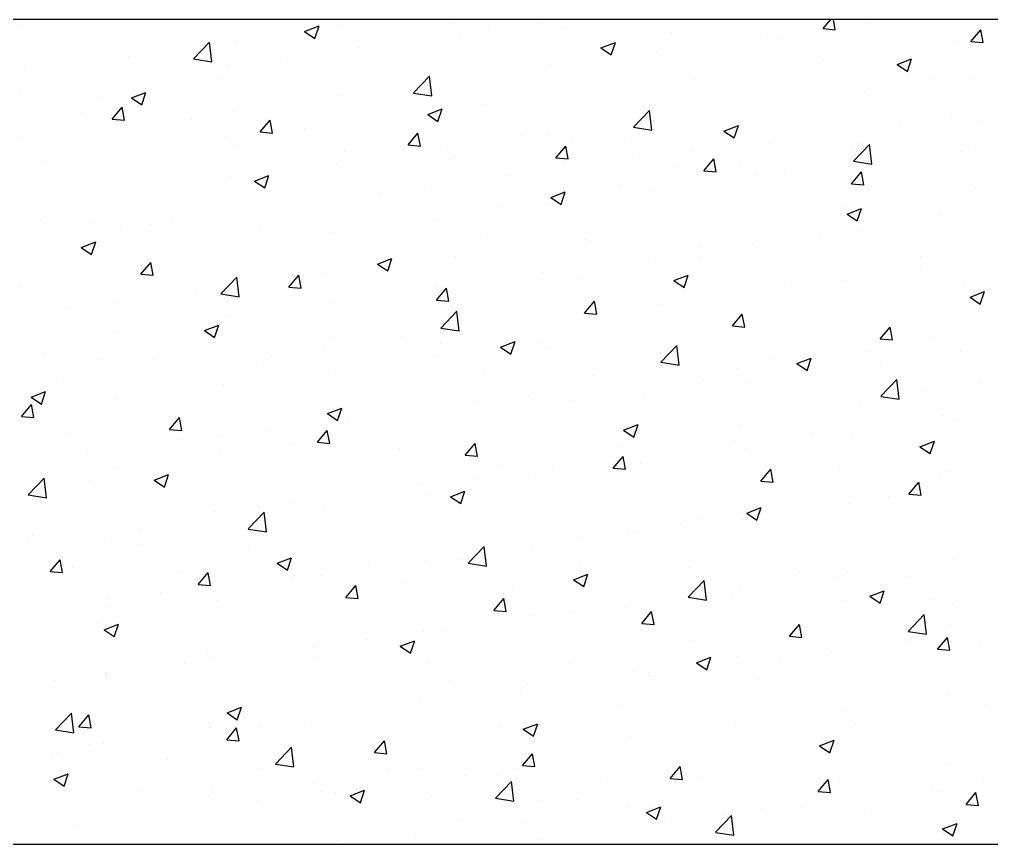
# Model space of a CAD drawing. Header units: millimetres. Extents: x 331487 to 517269, y 198509 to 399936.
# Drawn here: x 442428.6 to 442900.1, y 339696 to 340096 of the extents above; entities that cross this region are included whole.
import ezdxf

# ---------------------------------------------------------------- set-up
doc = ezdxf.new("R2010")
doc.units = ezdxf.units.MM
doc.header["$MEASUREMENT"] = 0
doc.layers.add('COLUMN', color=6, linetype='Continuous')

msp = doc.modelspace()

# ---------------------------------------------------------------- linework, layer by layer
at = {"layer": 'COLUMN'}
for p, q in [((448979.83, 340095.96), (420204.35, 340095.96)), ((448984.26, 339695.96), (420604.35, 339695.96))]:
    msp.add_line(p, q, dxfattribs=at)
at = {"layer": 'COLUMN', "color": 2, "linetype": 'Continuous'}
for p, q in [((442428.9, 340092.57), (442428.9, 340092.57)), ((442566.93, 340090.15), (442573.94, 340092.84)), ((442571.9, 340086.79), (442573.93, 340092.84)), ((442584.81, 340092.61), (442584.81, 340092.61)), ((442638.09, 340094.16), (442638.09, 340094.16)), ((442681.14, 340094.15), (442681.14, 340094.15)), ((442691.47, 340091.9), (442691.47, 340091.9)), ((442818.39, 340091.52), (442822.11, 340095.96)), ((442818.39, 340091.52), (442824.36, 340091)), ((442824.36, 340091), (442823.45, 340095.96)), ((442839.83, 340094.16), (442839.83, 340094.16)), ((442566.93, 340090.15), (442571.91, 340086.8)), ((442642.04, 340087.61), (442642.04, 340087.61)), ((442656.11, 340090.85), (442656.11, 340090.85)), ((442744.86, 340089.65), (442744.86, 340089.65)), ((442798.24, 340087.39), (442798.24, 340087.39)), ((442890.11, 340085.25), (442894.93, 340090.99)), ((442896.09, 340084.72), (442894.93, 340090.99)), ((442513.02, 340076.89), (442520.81, 340085)), ((442521.88, 340075.47), (442520.77, 340084.97)), ((442533.46, 340085.57), (442533.46, 340085.57)), ((442592.96, 340082.54), (442592.96, 340082.54)), ((442710.65, 340082.14), (442717.65, 340084.83)), ((442710.65, 340082.14), (442715.62, 340078.79)), ((442715.62, 340078.79), (442717.65, 340084.83)), ((442787.9, 340086.67), (442787.9, 340086.67)), ((442851.62, 340085.14), (442851.62, 340085.14)), ((442881.93, 340084.6), (442881.93, 340084.6)), ((442890.11, 340085.25), (442896.09, 340084.73)), ((442481.53, 340078.07), (442481.53, 340078.07)), ((442555.08, 340077.55), (442555.08, 340077.55)), ((442583.73, 340077.6), (442583.73, 340077.6)), ((442737.38, 340080.26), (442737.38, 340080.26)), ((442512.98, 340076.85), (442521.88, 340075.47)), ((442530.05, 340074.25), (442530.05, 340074.25)), ((442686.04, 340073.22), (442686.04, 340073.22)), ((442818.77, 340076.29), (442818.77, 340076.29)), ((442854.36, 340074.13), (442861.36, 340076.82)), ((442854.36, 340074.13), (442859.33, 340070.78)), ((442859.33, 340070.78), (442861.36, 340076.82)), ((442431.01, 340071.67), (442431.01, 340071.67)), ((442619.74, 340060.33), (442627.53, 340068.45)), ((442628.6, 340058.92), (442627.5, 340068.41)), ((442755.87, 340068.01), (442755.87, 340068.01)), ((442780.9, 340071.3), (442780.9, 340071.3)), ((442871.19, 340067.99), (442871.19, 340067.99)), ((442466.89, 340065.94), (442466.89, 340065.94)), ((442525.41, 340067.59), (442525.41, 340067.59)), ((442634.1, 340065.72), (442634.1, 340065.72)), ((442889.96, 340067.91), (442889.96, 340067.91)), ((442429.02, 340060.95), (442429.02, 340060.95)), ((442482.91, 340057.9), (442489.91, 340060.59)), ((442487.88, 340054.54), (442489.91, 340060.58)), ((442583.59, 340059.32), (442583.59, 340059.32)), ((442619.71, 340060.29), (442628.6, 340058.92)), ((442692.71, 340059.69), (442692.71, 340059.69)), ((442838.62, 340060.87), (442838.62, 340060.87)), ((442467.09, 340057.58), (442467.09, 340057.58)), ((442482.91, 340057.9), (442487.89, 340054.54)), ((442654.84, 340054.71), (442654.84, 340054.71)), ((442812.87, 340057.98), (442812.87, 340057.98)), ((442458.47, 340049.83), (442458.47, 340049.83)), ((442473.63, 340047.68), (442478.45, 340053.43)), ((442479.61, 340047.15), (442478.45, 340053.42)), ((442532.25, 340052.28), (442532.25, 340052.28)), ((442626.62, 340049.89), (442633.63, 340052.58)), ((442626.62, 340049.89), (442631.6, 340046.53)), ((442629.8, 340051.41), (442629.8, 340051.41)), ((442631.6, 340046.53), (442633.62, 340052.58)), ((442726.47, 340043.78), (442734.26, 340051.9)), ((442735.33, 340042.36), (442734.22, 340051.86)), ((442786.68, 340053.38), (442786.68, 340053.38)), ((442473.63, 340047.68), (442479.61, 340047.16)), ((442480.31, 340044.78), (442480.31, 340044.78)), ((442511.85, 340047.57), (442511.85, 340047.57)), ((442545.36, 340041.41), (442550.18, 340047.15)), ((442551.33, 340040.88), (442550.18, 340047.14)), ((442565.24, 340045.32), (442565.24, 340045.32)), ((442736.17, 340046.97), (442736.17, 340046.97)), ((442754.55, 340047.97), (442754.55, 340047.97)), ((442770.34, 340041.88), (442777.34, 340044.57)), ((442775.31, 340038.52), (442777.34, 340044.57)), ((442855.62, 340045.16), (442855.62, 340045.16)), ((442880.66, 340048.46), (442880.66, 340048.46)), ((442895.15, 340046.03), (442895.15, 340046.03)), ((442545.36, 340041.41), (442551.34, 340040.88)), ((442566.65, 340043.1), (442566.65, 340043.1)), ((442617.08, 340035.13), (442621.9, 340040.88)), ((442618.62, 340043.06), (442618.62, 340043.06)), ((442623.06, 340034.6), (442621.9, 340040.87)), ((442672, 340040.81), (442672, 340040.81)), ((442684.82, 340039.93), (442684.82, 340039.93)), ((442726.43, 340043.74), (442735.33, 340042.36)), ((442770.34, 340041.88), (442775.31, 340038.53)), ((442429.8, 340038.38), (442429.8, 340038.38)), ((442479.56, 340036.39), (442479.56, 340036.39)), ((442528.78, 340038.11), (442528.78, 340038.11)), ((442617.08, 340035.13), (442623.06, 340034.61)), ((442696.23, 340037.95), (442696.23, 340037.95)), ((442725.38, 340038.55), (442725.38, 340038.55)), ((442778.76, 340036.29), (442778.76, 340036.29)), ((442792.47, 340036.85), (442792.47, 340036.85)), ((442833.19, 340027.23), (442840.98, 340035.35)), ((442836.83, 340036.02), (442836.83, 340036.02)), ((442842.05, 340025.81), (442840.94, 340035.31)), ((442503.74, 340034.81), (442503.74, 340034.81)), ((442532.94, 340034.14), (442532.94, 340034.14)), ((442586.32, 340031.88), (442586.32, 340031.88)), ((442632.89, 340032.44), (442632.89, 340032.44)), ((442688.81, 340028.85), (442693.63, 340034.6)), ((442694.79, 340028.33), (442693.63, 340034.59)), ((442754.59, 340031.86), (442754.59, 340031.86)), ((442832.15, 340034.04), (442832.15, 340034.04)), ((442885.53, 340031.78), (442885.53, 340031.78)), ((442888.75, 340034.63), (442888.75, 340034.63)), ((442440.59, 340026.5), (442440.59, 340026.5)), ((442582.38, 340026.03), (442582.38, 340026.03)), ((442637.92, 340027.94), (442637.92, 340027.94)), ((442639.7, 340029.63), (442639.7, 340029.63)), ((442688.81, 340028.86), (442694.79, 340028.33)), ((442693.08, 340027.37), (442693.08, 340027.37)), ((442729.56, 340028.57), (442729.56, 340028.57)), ((442760.54, 340022.58), (442765.36, 340028.33)), ((442766.51, 340022.05), (442765.35, 340028.32)), ((442778.51, 340026.01), (442778.51, 340026.01)), ((442833.16, 340027.19), (442842.05, 340025.81)), ((442837.4, 340027.58), (442837.4, 340027.58)), ((442746.47, 340025.12), (442746.47, 340025.12)), ((442760.54, 340022.58), (442766.51, 340022.06)), ((442799.85, 340022.86), (442799.85, 340022.86)), ((442832.26, 340016.3), (442837.08, 340022.05)), ((442838.24, 340015.78), (442837.08, 340022.04)), ((442531.03, 340018.99), (442531.03, 340018.99)), ((442542.6, 340017.64), (442549.6, 340020.32)), ((442542.6, 340017.64), (442547.58, 340014.28)), ((442547.57, 340014.28), (442549.6, 340020.32)), ((442579.6, 340017.93), (442579.6, 340017.93)), ((442666.4, 340020.25), (442666.4, 340020.25)), ((442785.46, 340020.09), (442785.46, 340020.09)), ((442832.26, 340016.3), (442838.24, 340015.78)), ((442853.23, 340020.61), (442853.23, 340020.61)), ((442479.09, 340011.49), (442479.09, 340011.49)), ((442603.5, 340011.97), (442603.5, 340011.97)), ((442628.53, 340015.26), (442628.53, 340015.26)), ((442686.32, 340009.63), (442693.32, 340012.32)), ((442691.29, 340006.27), (442693.31, 340012.31)), ((442720.2, 340016), (442720.2, 340016)), ((442734.95, 340013.68), (442734.95, 340013.68)), ((442892.22, 340014), (442892.22, 340014)), ((442521.28, 340007.92), (442521.28, 340007.92)), ((442683.61, 340006.64), (442683.61, 340006.64)), ((442686.32, 340009.63), (442691.29, 340006.27)), ((442854.35, 340009.02), (442854.35, 340009.02)), ((442428.58, 340005.09), (442428.58, 340005.09)), ((442540.34, 340003.65), (442540.34, 340003.65)), ((442661.88, 340005.99), (442661.88, 340005.99)), ((442829.31, 340005.72), (442829.31, 340005.72)), ((442830.03, 340001.62), (442837.03, 340004.31)), ((442835, 339998.26), (442837.03, 340004.31)), ((442438.58, 339999), (442438.58, 339999)), ((442462.96, 339997.91), (442462.96, 339997.91)), ((442502.47, 339998.67), (442502.47, 339998.67)), ((442631.67, 339999.15), (442631.67, 339999.15)), ((442766.16, 339997.41), (442766.16, 339997.41)), ((442830.03, 340001.62), (442835, 339998.26)), ((442875.02, 340001.02), (442875.02, 340001.02)), ((442887.53, 340001.34), (442887.53, 340001.34)), ((442477.43, 339995.37), (442477.43, 339995.37)), ((442491.96, 339996.74), (442491.96, 339996.74)), ((442545.34, 339994.49), (442545.34, 339994.49)), ((442581.16, 339992.74), (442581.16, 339992.74)), ((442603.56, 339995.98), (442603.56, 339995.98)), ((442836.19, 339994.29), (442836.19, 339994.29)), ((442458.58, 339985.38), (442465.58, 339988.07)), ((442463.55, 339982.03), (442465.58, 339988.07)), ((442598.72, 339992.23), (442598.72, 339992.23)), ((442652.1, 339989.97), (442652.1, 339989.97)), ((442703.25, 339989.12), (442703.25, 339989.12)), ((442728.29, 339992.42), (442728.29, 339992.42)), ((442816.71, 339991.01), (442816.71, 339991.01)), ((442458.58, 339985.38), (442463.55, 339982.03)), ((442529.82, 339985.7), (442529.82, 339985.7)), ((442545.24, 339985.97), (442545.24, 339985.97)), ((442705.49, 339987.72), (442705.49, 339987.72)), ((442758.87, 339985.46), (442758.87, 339985.46)), ((442784.25, 339986.8), (442784.25, 339986.8)), ((442812.25, 339983.21), (442812.25, 339983.21)), ((442602.29, 339977.37), (442609.3, 339980.06)), ((442607.26, 339974.02), (442609.29, 339980.06)), ((442640.1, 339980.81), (442640.1, 339980.81)), ((442733.74, 339980.4), (442733.74, 339980.4)), ((442758.39, 339981), (442758.39, 339981)), ((442865.63, 339980.95), (442865.63, 339980.95)), ((442477.88, 339978.21), (442477.88, 339978.21)), ((442486.92, 339975.96), (442486.92, 339975.96)), ((442487.51, 339972.46), (442492.33, 339978.21)), ((442493.48, 339971.93), (442492.33, 339978.2)), ((442602.22, 339975.82), (442602.22, 339975.82)), ((442602.29, 339977.37), (442607.27, 339974.02)), ((442865.91, 339974.56), (442865.91, 339974.56)), ((442487.51, 339972.46), (442493.48, 339971.94)), ((442526.28, 339962.92), (442534.07, 339971.04)), ((442535.14, 339961.5), (442534.03, 339971)), ((442559.23, 339966.19), (442564.05, 339971.93)), ((442565.21, 339965.66), (442564.05, 339971.93)), ((442577.19, 339972.53), (442577.19, 339972.53)), ((442682.39, 339973.35), (442682.39, 339973.35)), ((442700.07, 339970.99), (442700.07, 339970.99)), ((442746.01, 339969.37), (442753.01, 339972.05)), ((442746.01, 339969.37), (442750.98, 339966.01)), ((442750.98, 339966.01), (442753, 339972.05)), ((442828.04, 339969.57), (442828.04, 339969.57)), ((442428.6, 339965.95), (442428.6, 339965.95)), ((442514.03, 339964.21), (442514.03, 339964.21)), ((442559.23, 339966.19), (442565.21, 339965.66)), ((442630.45, 339965.86), (442630.45, 339965.86)), ((442630.96, 339959.91), (442635.78, 339965.66)), ((442636.93, 339959.38), (442635.78, 339965.65)), ((442803.01, 339966.28), (442803.01, 339966.28)), ((442886.31, 339968.05), (442886.31, 339968.05)), ((442526.24, 339962.88), (442535.14, 339961.5)), ((442630.96, 339959.91), (442636.94, 339959.39)), ((442641.75, 339960.98), (442641.75, 339960.98)), ((442834.97, 339961.01), (442834.97, 339961.01)), ((442889.72, 339961.36), (442896.72, 339964.04)), ((442889.72, 339961.36), (442894.69, 339958)), ((442894.69, 339958), (442896.72, 339964.04)), ((442451.13, 339955.93), (442451.13, 339955.93)), ((442476.16, 339959.23), (442476.16, 339959.23)), ((442579.94, 339959.45), (442579.94, 339959.45)), ((442702.69, 339953.64), (442707.51, 339959.38)), ((442708.66, 339953.11), (442707.5, 339959.38)), ((442739.85, 339957.96), (442739.85, 339957.96)), ((442528.6, 339952.41), (442528.6, 339952.41)), ((442583.43, 339950.97), (442583.43, 339950.97)), ((442633, 339946.37), (442640.79, 339954.49)), ((442641.86, 339944.95), (442640.75, 339954.45)), ((442701.98, 339952.98), (442701.98, 339952.98)), ((442702.69, 339953.64), (442708.66, 339953.11)), ((442774.41, 339947.36), (442779.23, 339953.11)), ((442780.39, 339946.83), (442779.23, 339953.1)), ((442783.03, 339953.51), (442783.03, 339953.51)), ((442472.48, 339945.64), (442472.48, 339945.64)), ((442518.27, 339945.12), (442525.27, 339947.81)), ((442523.24, 339941.76), (442525.27, 339947.81)), ((442632.97, 339946.33), (442641.86, 339944.95)), ((442676.95, 339949.68), (442676.95, 339949.68)), ((442732.52, 339947.11), (442732.52, 339947.11)), ((442774.41, 339947.36), (442780.39, 339946.84)), ((442846.14, 339941.09), (442850.96, 339946.83)), ((442852.11, 339940.56), (442850.96, 339946.82)), ((442476.66, 339944.92), (442476.66, 339944.92)), ((442518.27, 339945.12), (442523.25, 339941.77)), ((442525.11, 339940.96), (442525.11, 339940.96)), ((442525.87, 339943.39), (442525.87, 339943.39)), ((442579.25, 339941.13), (442579.25, 339941.13)), ((442613.79, 339941.37), (442613.79, 339941.37)), ((442846.14, 339941.09), (442852.11, 339940.56)), ((442870.9, 339941.36), (442870.9, 339941.36)), ((442575.92, 339936.38), (442575.92, 339936.38)), ((442632.63, 339938.87), (442632.63, 339938.87)), ((442661.98, 339937.11), (442668.99, 339939.8)), ((442661.98, 339937.11), (442666.96, 339933.76)), ((442666.95, 339933.76), (442668.98, 339939.8)), ((442681.18, 339940.06), (442681.18, 339940.06)), ((442686.01, 339936.62), (442686.01, 339936.62)), ((442739.73, 339929.82), (442747.52, 339937.94)), ((442748.58, 339928.4), (442747.48, 339937.9)), ((442440.19, 339934.46), (442440.19, 339934.46)), ((442493.57, 339932.21), (442493.57, 339932.21)), ((442550.88, 339933.09), (442550.88, 339933.09)), ((442629.24, 339932.57), (442629.24, 339932.57)), ((442739.4, 339934.36), (442739.4, 339934.36)), ((442792.78, 339932.11), (442792.78, 339932.11)), ((442805.7, 339929.1), (442812.7, 339931.79)), ((442810.67, 339925.75), (442812.7, 339931.79)), ((442812.58, 339931.35), (442812.58, 339931.35)), ((442839.61, 339935.12), (442839.61, 339935.12)), ((442885.1, 339934.76), (442885.1, 339934.76)), ((442466.79, 339930.95), (442466.79, 339930.95)), ((442546.95, 339929.95), (442546.95, 339929.95)), ((442600.33, 339927.7), (442600.33, 339927.7)), ((442739.69, 339929.78), (442748.58, 339928.4)), ((442776.7, 339926.84), (442776.7, 339926.84)), ((442801.73, 339930.13), (442801.73, 339930.13)), ((442805.7, 339929.1), (442810.67, 339925.75)), ((442833.75, 339927.72), (442833.75, 339927.72)), ((442846.16, 339929.85), (442846.16, 339929.85)), ((442899.54, 339927.6), (442899.54, 339927.6)), ((442487.73, 339924.77), (442487.73, 339924.77)), ((442578.73, 339926.17), (442578.73, 339926.17)), ((442653.72, 339925.44), (442653.72, 339925.44)), ((442707.1, 339923.19), (442707.1, 339923.19)), ((442449.85, 339919.79), (442449.85, 339919.79)), ((442527.38, 339919.12), (442527.38, 339919.12)), ((442713.55, 339918.52), (442713.55, 339918.52)), ((442754.26, 339921.34), (442754.26, 339921.34)), ((442760.48, 339920.93), (442760.48, 339920.93)), ((442781.82, 339920.22), (442781.82, 339920.22)), ((442813.86, 339918.68), (442813.86, 339918.68)), ((442846.45, 339913.27), (442854.24, 339921.38)), ((442855.31, 339911.85), (442854.2, 339921.35)), ((442894.86, 339919.4), (442894.86, 339919.4)), ((442434.25, 339912.87), (442441.25, 339915.56)), ((442434.25, 339912.87), (442439.22, 339909.51)), ((442439.22, 339909.51), (442441.25, 339915.55)), ((442675.67, 339913.54), (442675.67, 339913.54)), ((442731.3, 339913.82), (442731.3, 339913.82)), ((442846.41, 339913.23), (442855.31, 339911.85)), ((442867.24, 339916.42), (442867.24, 339916.42)), ((442429.66, 339903.52), (442434.48, 339909.26)), ((442435.63, 339902.99), (442434.48, 339909.26)), ((442475.45, 339911.63), (442475.45, 339911.63)), ((442650.64, 339910.24), (442650.64, 339910.24)), ((442695.94, 339911.33), (442695.94, 339911.33)), ((442836.54, 339909.39), (442836.54, 339909.39)), ((442429.66, 339903.52), (442435.63, 339902.99)), ((442501.38, 339897.24), (442506.2, 339902.99)), ((442507.36, 339896.71), (442506.2, 339902.98)), ((442577.96, 339904.86), (442584.96, 339907.55)), ((442577.96, 339904.86), (442582.94, 339901.5)), ((442582.93, 339901.5), (442584.96, 339907.55)), ((442679.96, 339906.78), (442679.96, 339906.78)), ((442876.46, 339903.99), (442876.46, 339903.99)), ((442587.48, 339901.93), (442587.48, 339901.93)), ((442628.02, 339899.28), (442628.02, 339899.28)), ((442637.62, 339901.32), (442637.62, 339901.32)), ((442721.67, 339896.85), (442728.68, 339899.54)), ((442726.65, 339893.49), (442728.67, 339899.54)), ((442778.22, 339899.38), (442778.22, 339899.38)), ((442883.88, 339901.47), (442883.88, 339901.47)), ((442452.59, 339894.81), (442452.59, 339894.81)), ((442501.38, 339897.24), (442507.36, 339896.72)), ((442524.58, 339893.65), (442524.58, 339893.65)), ((442549.61, 339896.94), (442549.61, 339896.94)), ((442573.11, 339890.97), (442577.93, 339896.71)), ((442579.08, 339890.44), (442577.93, 339896.71)), ((442721.67, 339896.85), (442726.65, 339893.5)), ((442813.3, 339895.68), (442813.3, 339895.68)), ((442832.54, 339894.43), (442832.54, 339894.43)), ((442505.97, 339892.55), (442505.97, 339892.55)), ((442559.35, 339890.3), (442559.35, 339890.3)), ((442573.11, 339890.97), (442579.09, 339890.44)), ((442577.51, 339892.88), (442577.51, 339892.88)), ((442579.3, 339891.3), (442579.3, 339891.3)), ((442644.83, 339884.69), (442649.66, 339890.44)), ((442650.81, 339884.16), (442649.65, 339890.43)), ((442719.9, 339889.37), (442719.9, 339889.37)), ((442775.43, 339890.69), (442775.43, 339890.69)), ((442865.39, 339888.84), (442872.39, 339891.53)), ((442865.39, 339888.84), (442870.36, 339885.49)), ((442870.36, 339885.49), (442872.39, 339891.53)), ((442461.42, 339885.33), (442461.42, 339885.33)), ((442526.17, 339885.83), (442526.17, 339885.83)), ((442612.74, 339888.04), (442612.74, 339888.04)), ((442644.83, 339884.69), (442650.81, 339884.17)), ((442666.12, 339885.79), (442666.12, 339885.79)), ((442716.56, 339878.42), (442721.38, 339884.16)), ((442722.54, 339877.89), (442721.38, 339884.16)), ((442750.39, 339887.4), (442750.39, 339887.4)), ((442780.6, 339886.93), (442780.6, 339886.93)), ((442520.98, 339881.29), (442520.98, 339881.29)), ((442661.58, 339879.36), (442661.58, 339879.36)), ((442719.5, 339883.53), (442719.5, 339883.53)), ((442730.09, 339880.53), (442730.09, 339880.53)), ((442772.88, 339881.28), (442772.88, 339881.28)), ((442474.23, 339878.34), (442474.23, 339878.34)), ((442493.94, 339872.61), (442500.94, 339875.29)), ((442498.91, 339869.25), (442500.94, 339875.29)), ((442687.24, 339879.08), (442687.24, 339879.08)), ((442716.56, 339878.42), (442722.54, 339877.89)), ((442788.29, 339872.14), (442793.11, 339877.89)), ((442794.26, 339871.61), (442793.11, 339877.88)), ((442826.26, 339879.02), (442826.26, 339879.02)), ((442879.65, 339876.77), (442879.65, 339876.77)), ((442432.81, 339865.51), (442440.6, 339873.63)), ((442441.67, 339864.09), (442440.56, 339873.59)), ((442462.66, 339871.28), (442462.66, 339871.28)), ((442493.94, 339872.61), (442498.91, 339869.25)), ((442624.33, 339870.8), (442624.33, 339870.8)), ((442649.37, 339874.1), (442649.37, 339874.1)), ((442678.74, 339873.49), (442678.74, 339873.49)), ((442788.29, 339872.14), (442794.26, 339871.62)), ((442860.01, 339865.87), (442864.83, 339871.61)), ((442865.99, 339865.34), (442864.83, 339871.61)), ((442874.73, 339874.39), (442874.73, 339874.39)), ((442432.78, 339865.47), (442441.67, 339864.09)), ((442603.26, 339869.35), (442603.26, 339869.35)), ((442626.81, 339865.99), (442626.81, 339865.99)), ((442637.65, 339864.6), (442644.65, 339867.29)), ((442642.62, 339861.24), (442644.65, 339867.28)), ((442860.01, 339865.87), (442865.99, 339865.34)), ((442875.18, 339867.85), (442875.18, 339867.85)), ((442882.67, 339868.18), (442882.67, 339868.18)), ((442561.18, 339862.49), (442561.18, 339862.49)), ((442637.65, 339864.6), (442642.63, 339861.24)), ((442816.41, 339864.38), (442816.41, 339864.38)), ((442831.32, 339861.14), (442831.32, 339861.14)), ((442850.15, 339864.55), (442850.15, 339864.55)), ((442523.3, 339857.5), (442523.3, 339857.5)), ((442539.54, 339848.96), (442547.33, 339857.08)), ((442544.94, 339859.34), (442544.94, 339859.34)), ((442548.39, 339847.54), (442547.29, 339857.04)), ((442576.3, 339859.59), (442576.3, 339859.59)), ((442781.37, 339856.59), (442788.37, 339859.28)), ((442781.37, 339856.59), (442786.34, 339853.23)), ((442786.34, 339853.23), (442788.36, 339859.28)), ((442786.99, 339856.24), (442786.99, 339856.24)), ((442498.27, 339854.2), (442498.27, 339854.2)), ((442524.95, 339852.55), (442524.95, 339852.55)), ((442749.12, 339851.25), (442749.12, 339851.25)), ((442758.09, 339854.37), (442758.09, 339854.37)), ((442779.38, 339853.64), (442779.38, 339853.64)), ((442486.63, 339849.33), (442486.63, 339849.33)), ((442539.5, 339848.92), (442548.39, 339847.54)), ((442724.09, 339847.96), (442724.09, 339847.96)), ((442728.87, 339847.24), (442728.87, 339847.24)), ((442433.12, 339843.71), (442433.12, 339843.71)), ((442435.11, 339845.89), (442435.11, 339845.89)), ((442473.01, 339845.05), (442473.01, 339845.05)), ((442699.77, 339844.36), (442699.77, 339844.36)), ((442486.5, 339841.46), (442486.5, 339841.46)), ((442539.88, 339839.2), (442539.88, 339839.2)), ((442593.26, 339836.94), (442593.26, 339836.94)), ((442646.26, 339832.41), (442654.05, 339840.52)), ((442655.12, 339830.99), (442654.01, 339840.49)), ((442660.93, 339839.64), (442660.93, 339839.64)), ((442677.53, 339840.2), (442677.53, 339840.2)), ((442443.53, 339828.3), (442448.35, 339834.04)), ((442449.51, 339827.77), (442448.35, 339834.04)), ((442553.63, 339832.34), (442560.63, 339835.03)), ((442553.63, 339832.34), (442558.6, 339828.99)), ((442558.6, 339828.99), (442560.63, 339835.03)), ((442623.06, 339834.65), (442623.06, 339834.65)), ((442625.59, 339832.7), (442625.59, 339832.7)), ((442641.45, 339834.35), (442641.45, 339834.35)), ((442646.22, 339832.37), (442655.12, 339830.99)), ((442646.64, 339834.69), (442646.64, 339834.69)), ((442700.03, 339832.43), (442700.03, 339832.43)), ((442881.45, 339834.89), (442881.45, 339834.89)), ((442886.75, 339833.39), (442886.75, 339833.39)), ((442443.53, 339828.3), (442449.51, 339827.78)), ((442454.2, 339830.28), (442454.2, 339830.28)), ((442507.58, 339828.02), (442507.58, 339828.02)), ((442515.26, 339822.02), (442520.08, 339827.77)), ((442521.23, 339821.49), (442520.08, 339827.76)), ((442598.02, 339831.36), (442598.02, 339831.36)), ((442753.41, 339830.18), (442753.41, 339830.18)), ((442806.79, 339827.92), (442806.79, 339827.92)), ((442830.11, 339827.85), (442830.11, 339827.85)), ((442848.88, 339828.41), (442848.88, 339828.41)), ((442534.87, 339823.04), (442534.87, 339823.04)), ((442560.96, 339825.77), (442560.96, 339825.77)), ((442575.08, 339826.3), (442575.08, 339826.3)), ((442583.14, 339824.34), (442583.14, 339824.34)), ((442614.35, 339823.51), (442614.35, 339823.51)), ((442697.34, 339824.34), (442704.34, 339827.02)), ((442697.34, 339824.34), (442702.32, 339820.98)), ((442702.31, 339820.98), (442704.34, 339827.02)), ((442752.98, 339815.85), (442760.77, 339823.97)), ((442761.84, 339814.44), (442760.74, 339823.93)), ((442823.84, 339825.11), (442823.84, 339825.11)), ((442860.17, 339825.67), (442860.17, 339825.67)), ((442497, 339818.06), (442497, 339818.06)), ((442515.26, 339822.02), (442521.23, 339821.5)), ((442523.74, 339819.26), (442523.74, 339819.26)), ((442586.98, 339815.75), (442591.8, 339821.49)), ((442592.96, 339815.22), (442591.8, 339821.49)), ((442667.73, 339821.26), (442667.73, 339821.26)), ((442721.11, 339819), (442721.11, 339819)), ((442778.17, 339820.35), (442778.17, 339820.35)), ((442841.06, 339816.33), (442848.06, 339819.01)), ((442846.03, 339812.97), (442848.05, 339819.01)), ((442471.96, 339814.76), (442471.96, 339814.76)), ((442524.82, 339814.33), (442524.82, 339814.33)), ((442586.98, 339815.75), (442592.96, 339815.22)), ((442658.71, 339809.47), (442663.53, 339815.22)), ((442664.68, 339808.94), (442663.53, 339815.21)), ((442727.66, 339813.95), (442727.66, 339813.95)), ((442752.95, 339815.82), (442761.84, 339814.44)), ((442760.69, 339816.8), (442760.69, 339816.8)), ((442774.49, 339816.75), (442774.49, 339816.75)), ((442827.88, 339814.49), (442827.88, 339814.49)), ((442841.06, 339816.33), (442846.03, 339812.97)), ((442870.6, 339814.73), (442870.6, 339814.73)), ((442471.8, 339811.76), (442471.8, 339811.76)), ((442658.71, 339809.47), (442664.69, 339808.95)), ((442722.81, 339811.81), (442722.81, 339811.81)), ((442730.44, 339803.2), (442735.26, 339808.94)), ((442736.41, 339802.67), (442735.25, 339808.94)), ((442881.26, 339812.23), (442881.26, 339812.23)), ((442466.5, 339804.32), (442466.5, 339804.32)), ((442676.31, 339806.91), (442676.31, 339806.91)), ((442697.78, 339808.51), (442697.78, 339808.51)), ((442812.28, 339804.72), (442812.28, 339804.72)), ((442859.71, 339799.3), (442867.5, 339807.42)), ((442868.57, 339797.88), (442867.46, 339807.38)), ((442469.61, 339800.09), (442476.61, 339802.78)), ((442469.61, 339800.09), (442474.58, 339796.74)), ((442474.58, 339796.73), (442476.61, 339802.78)), ((442624.37, 339799.41), (442624.37, 339799.41)), ((442634.62, 339800.2), (442634.62, 339800.2)), ((442730.44, 339803.2), (442736.41, 339802.67)), ((442802.16, 339796.92), (442806.98, 339802.67)), ((442808.14, 339796.39), (442806.98, 339802.66)), ((442859.67, 339799.26), (442868.57, 339797.88)), ((442880.23, 339801.6), (442880.23, 339801.6)), ((442596.75, 339795.21), (442596.75, 339795.21)), ((442613.32, 339792.08), (442620.32, 339794.77)), ((442618.29, 339788.73), (442620.32, 339794.77)), ((442753.96, 339794.71), (442753.96, 339794.71)), ((442802.16, 339796.92), (442808.14, 339796.4)), ((442828.89, 339794.56), (442828.89, 339794.56)), ((442873.89, 339790.65), (442878.71, 339796.39)), ((442879.86, 339790.12), (442878.71, 339796.39)), ((442466.6, 339790.62), (442466.6, 339790.62)), ((442571.72, 339791.92), (442571.72, 339791.92)), ((442573.86, 339793.01), (442573.86, 339793.01)), ((442613.32, 339792.08), (442618.3, 339788.73)), ((442860.44, 339793.95), (442860.44, 339793.95)), ((442873.89, 339790.65), (442879.86, 339790.12)), ((442894.56, 339792.77), (442894.56, 339792.77)), ((442519.98, 339788.37), (442519.98, 339788.37)), ((442522.52, 339785.97), (442522.52, 339785.97)), ((442573.37, 339786.11), (442573.37, 339786.11)), ((442757.03, 339784.07), (442764.04, 339786.76)), ((442762, 339780.72), (442764.03, 339786.76)), ((442776.95, 339787.06), (442776.95, 339787.06)), ((442797.53, 339785.67), (442797.53, 339785.67)), ((442822.57, 339788.97), (442822.57, 339788.97)), ((442508.56, 339783.6), (442508.56, 339783.6)), ((442626.75, 339783.86), (442626.75, 339783.86)), ((442680.13, 339781.6), (442680.13, 339781.6)), ((442695.64, 339784.7), (442695.64, 339784.7)), ((442726.44, 339780.66), (442726.44, 339780.66)), ((442757.03, 339784.07), (442762.01, 339780.72)), ((442836.24, 339782.76), (442836.24, 339782.76)), ((442470.58, 339778.47), (442470.58, 339778.47)), ((442470.69, 339778.62), (442470.69, 339778.62)), ((442733.51, 339779.35), (442733.51, 339779.35)), ((442734.38, 339777.36), (442734.38, 339777.36)), ((442786.9, 339777.09), (442786.9, 339777.09)), ((442445.65, 339775.32), (442445.65, 339775.32)), ((442637.33, 339774.69), (442637.33, 339774.69)), ((442675.1, 339773.62), (442675.1, 339773.62)), ((442696.51, 339772.37), (442696.51, 339772.37)), ((442777.92, 339772.75), (442777.92, 339772.75)), ((442840.28, 339774.84), (442840.28, 339774.84)), ((442893.66, 339772.58), (442893.66, 339772.58)), ((442671.47, 339769.07), (442671.47, 339769.07)), ((442879.02, 339768.31), (442879.02, 339768.31)), ((442529.3, 339759.83), (442536.3, 339762.52)), ((442534.27, 339756.47), (442536.3, 339762.52)), ((442579.01, 339764.68), (442579.01, 339764.68)), ((442623.16, 339766.12), (442623.16, 339766.12)), ((442719.61, 339762.74), (442719.61, 339762.74)), ((442897.29, 339762.82), (442897.29, 339762.82)), ((442446.07, 339751.55), (442453.86, 339759.66)), ((442454.93, 339750.13), (442453.82, 339759.63)), ((442457.41, 339753.08), (442462.23, 339758.82)), ((442463.38, 339752.55), (442462.23, 339758.82)), ((442529.3, 339759.83), (442534.27, 339756.47)), ((442572.65, 339759.72), (442572.65, 339759.72)), ((442608.32, 339760.76), (442608.32, 339760.76)), ((442827.67, 339761.27), (442827.67, 339761.27)), ((442457.41, 339753.08), (442463.38, 339752.56)), ((442520.69, 339754.67), (442520.69, 339754.67)), ((442521.3, 339752.68), (442521.3, 339752.68)), ((442529.13, 339746.8), (442533.95, 339752.55)), ((442535.11, 339746.28), (442533.95, 339752.54)), ((442545.41, 339752.48), (442545.41, 339752.48)), ((442570.44, 339755.77), (442570.44, 339755.77)), ((442661.29, 339752.73), (442661.29, 339752.73)), ((442673.01, 339751.82), (442680.01, 339754.51)), ((442677.98, 339748.46), (442680.01, 339754.51)), ((442775.74, 339753.77), (442775.74, 339753.77)), ((442834.13, 339754.51), (442834.13, 339754.51)), ((442446.03, 339751.51), (442454.93, 339750.13)), ((442673.01, 339751.82), (442677.99, 339748.47)), ((442725.22, 339747.37), (442725.22, 339747.37)), ((442796.26, 339749.52), (442796.26, 339749.52)), ((442874.43, 339747.77), (442874.43, 339747.77)), ((442462.37, 339744.65), (442462.37, 339744.65)), ((442469.37, 339745.18), (442469.37, 339745.18)), ((442482.26, 339744.16), (442482.26, 339744.16)), ((442529.13, 339746.8), (442535.11, 339746.28)), ((442552.79, 339734.99), (442560.58, 339743.11)), ((442561.65, 339733.58), (442560.55, 339743.07)), ((442600.86, 339740.53), (442605.68, 339746.27)), ((442602.97, 339742.72), (442602.97, 339742.72)), ((442606.83, 339740), (442605.68, 339746.27)), ((442771.23, 339746.23), (442771.23, 339746.23)), ((442816.72, 339743.81), (442823.73, 339746.5)), ((442816.72, 339743.81), (442821.7, 339740.46)), ((442821.7, 339740.46), (442823.72, 339746.5)), ((442444.38, 339739.18), (442444.38, 339739.18)), ((442447.13, 339739.52), (442447.13, 339739.52)), ((442600.86, 339740.53), (442606.84, 339740.01)), ((442672.58, 339734.25), (442677.41, 339740)), ((442673.88, 339740.33), (442673.88, 339740.33)), ((442678.56, 339733.72), (442677.4, 339739.99)), ((442708.07, 339737.91), (442708.07, 339737.91)), ((442500.51, 339737.27), (442500.51, 339737.27)), ((442552.76, 339734.96), (442561.65, 339733.58)), ((442553.89, 339735.01), (442553.89, 339735.01)), ((442672.58, 339734.25), (442678.56, 339733.73)), ((442744.31, 339727.98), (442749.13, 339733.72)), ((442750.29, 339727.45), (442749.13, 339733.72)), ((442816.12, 339737.75), (442816.12, 339737.75)), ((442877.8, 339735.02), (442877.8, 339735.02)), ((442445.28, 339727.58), (442452.28, 339730.26)), ((442450.25, 339724.22), (442452.27, 339730.26)), ((442544.65, 339732.71), (442544.65, 339732.71)), ((442607.28, 339732.76), (442607.28, 339732.76)), ((442621.94, 339732.83), (442621.94, 339732.83)), ((442645.17, 339729.63), (442645.17, 339729.63)), ((442660.66, 339730.5), (442660.66, 339730.5)), ((442670.2, 339732.93), (442670.2, 339732.93)), ((442445.28, 339727.58), (442450.25, 339724.22)), ((442468.21, 339726.09), (442468.21, 339726.09)), ((442521.6, 339723.84), (442521.6, 339723.84)), ((442571.43, 339726.43), (442571.43, 339726.43)), ((442659.52, 339718.44), (442667.31, 339726.56)), ((442668.38, 339717.02), (442667.27, 339726.52)), ((442714.04, 339728.25), (442714.04, 339728.25)), ((442744.31, 339727.98), (442750.29, 339727.46)), ((442757.8, 339727.74), (442757.8, 339727.74)), ((442767.42, 339725.99), (442767.42, 339725.99)), ((442816.04, 339721.7), (442820.86, 339727.45)), ((442820.8, 339723.74), (442820.8, 339723.74)), ((442822.01, 339721.17), (442820.86, 339727.44)), ((442826.46, 339727.98), (442826.46, 339727.98)), ((442896.02, 339726.68), (442896.02, 339726.68)), ((442486.33, 339722.7), (442486.33, 339722.7)), ((442520.09, 339719.39), (442520.09, 339719.39)), ((442574.98, 339721.58), (442574.98, 339721.58)), ((442582.01, 339721.32), (442582.01, 339721.32)), ((442588.99, 339719.57), (442595.99, 339722.26)), ((442588.99, 339719.57), (442593.96, 339716.21)), ((442593.96, 339716.21), (442595.99, 339722.25)), ((442628.36, 339719.33), (442628.36, 339719.33)), ((442774.52, 339720.48), (442774.52, 339720.48)), ((442816.04, 339721.7), (442822.01, 339721.18)), ((442870.98, 339723.38), (442870.98, 339723.38)), ((442874.19, 339721.48), (442874.19, 339721.48)), ((442887.76, 339715.43), (442892.58, 339721.17)), ((442893.74, 339714.9), (442892.58, 339721.17)), ((442544.14, 339716.33), (442544.14, 339716.33)), ((442659.48, 339718.4), (442668.38, 339717.02)), ((442681.74, 339717.07), (442681.74, 339717.07)), ((442699.48, 339717.73), (442699.48, 339717.73)), ((442735.13, 339714.81), (442735.13, 339714.81)), ((442807.83, 339715.07), (442807.83, 339715.07)), ((442887.76, 339715.43), (442893.74, 339714.9)), ((442468.15, 339711.89), (442468.15, 339711.89)), ((442519.1, 339713.04), (442519.1, 339713.04)), ((442724.01, 339714.08), (442724.01, 339714.08)), ((442732.7, 339711.56), (442739.7, 339714.25)), ((442732.7, 339711.56), (442737.68, 339708.2)), ((442737.67, 339708.2), (442739.7, 339714.25)), ((442766.24, 339701.89), (442774.03, 339710.01)), ((442769.95, 339710.08), (442769.95, 339710.08)), ((442775.1, 339700.47), (442773.99, 339709.97)), ((442788.51, 339712.56), (442788.51, 339712.56)), ((442841.89, 339710.3), (442841.89, 339710.3)), ((442641.16, 339707.72), (442641.16, 339707.72)), ((442672.67, 339707.04), (442672.67, 339707.04)), ((442744.92, 339706.79), (442744.92, 339706.79)), ((442876.42, 339703.55), (442883.42, 339706.24)), ((442881.39, 339700.19), (442883.41, 339706.24)), ((442895.27, 339708.05), (442895.27, 339708.05)), ((442455.95, 339704.72), (442455.95, 339704.72)), ((442766.21, 339701.85), (442775.1, 339700.47)), ((442876.42, 339703.55), (442881.39, 339700.19)), ((442876.59, 339701.73), (442876.59, 339701.73)), ((442582.84, 339697.71), (442582.84, 339697.71)), ((442620.73, 339699.54), (442620.73, 339699.54)), ((442681.77, 339698.47), (442681.77, 339698.47))]:
    msp.add_line(p, q, dxfattribs=at)

doc.saveas('drawing.dxf')
